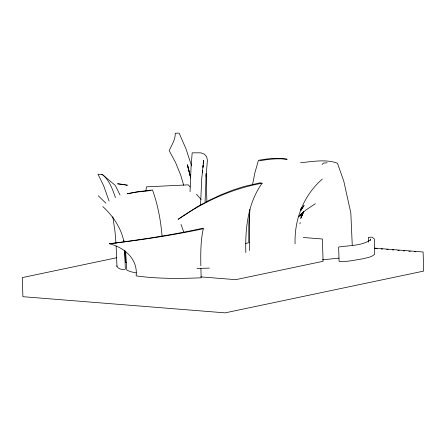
<?xml version="1.0" encoding="UTF-8"?>
<svg xmlns="http://www.w3.org/2000/svg" width="446" height="446" viewBox="0 0 446 446"><rect width="100%" height="100%" fill="white"/><g stroke="black" fill="none" stroke-linecap="round" stroke-linejoin="round"><path stroke-width="0.67" d="M295.096 243.823C294.209 219.516 303.754 195.119 322.319 179.086M190.052 191.652L191.089 166.486L192.176 152.844L200.845 152.822L204.458 154.21L206.654 156.719L207.412 160.326L206.091 176.248M205.071 201.793L206.253 174.157M200.555 205.06L201.731 178.645L203.398 162.628M249.86 209.258L249.23 225.358L249.448 250.557M249.766 211.237L248.935 221.545L248.756 241.844M202.696 170.812L202.523 172.886L202.701 170.857M203.153 165.282L202.986 167.356L203.17 165.371M145.914 190.972L146.427 186.852L188.301 184.85L190.119 186.935M252.62 184.254L254.889 172.831L258.407 160.37C267.84 158.464 277.618 157.706 287.163 159.244C278.042 158.269 268.815 159.038 259.845 160.833M200.906 268.481L201.174 277.808C179.504 278.672 157.667 278.906 136.141 275.89C138.026 259.081 124.501 247.441 109.303 243.756C140.663 239.697 171.978 235.048 202.869 228.196L203.326 228.726C200.555 240.879 200.65 253.44 200.845 265.833M299.896 223.898L300.219 222.543M300.526 209.999L301.563 207.541L300.476 210.105M301.502 216.734L303.57 211.805M303.313 212.363L300.727 218.445L303.743 211.421M300.264 210.545L300.794 209.514M262.114 183.234C231.831 188.597 203.298 201.86 178.138 219.326L196.725 207.122L208.717 200.538L220.67 194.908L232.438 190.241L243.873 186.54L260.079 182.832L262.114 183.234C247.731 203.242 245.127 228.681 245.83 252.62M302.756 212.697L302.053 213.79L302.812 212.692M300.676 210.423L304.088 205.472L300.632 210.44M302.689 212.736L300.359 216.059L302.343 213.244M300.76 210.328L302.349 208.076L300.32 210.774M301.362 213.74L298.653 216.667L305.778 210.116L315.333 203.71M322.051 164.546L323.467 163.069L327.158 162.796M203.326 228.726C172.273 235.376 140.825 240.009 109.303 243.756M116.819 257.71L22.3 277.596L22.902 296.69L225.146 312.863L423.7 271.09L423.098 251.996L374.618 248.121M245.367 243.471L249.425 242.618M300.543 162.74C312.59 161.569 325.931 158.966 337.466 163.214L343.833 181.344L350.824 212.971L352.251 245.183M339.027 258.117L322.369 259.851M150.977 190.531L136.047 192.159L127.205 193.759L138.254 191.646L152.493 189.985C157.929 204.926 160.755 220.681 162.104 236.486M209.369 268.096L197.02 268.42M126.675 262.622L125.421 262.622L124.83 250.407M303.191 237.478L322.386 239.017L323.082 261.295L235.722 279.67L200.756 276.877M374.991 248.5L377.065 248.667M381.218 248.996L382.601 249.108M386.754 249.442L388.137 249.548M392.29 249.883L393.673 249.994M397.826 250.323L399.209 250.435M403.357 250.769L404.745 250.881M408.893 251.21L410.281 251.321M414.429 251.655L415.811 251.761M136.242 272.941L130.639 271.698L126.815 270.131L125.605 251.232M122.505 184.371L117.543 183.797L127.824 185.168M123.81 184.616L125.109 184.867M125.7 185.029L126.881 185.358M98.276 195.733L105.858 203.175M102.753 206.537C113.078 215.886 121.184 228.062 123.966 241.844M101.844 174.219C109.37 179.861 112.386 188.993 115.475 197.584M196.496 194.222L201.057 199.429M116.122 246.041L116.964 266.485C118.603 269.228 122.438 269.925 125.348 269.2L124.596 250.474M120.069 195.058L115.33 185.48L102.223 174.358L97.986 174.23L103.656 185.753L109.075 201.029M181.004 224.427L183.942 232.556M183.702 185.246L180.775 175.362L175.752 162.935L169.201 150.614C171.643 145.078 175.49 139.509 175.272 133.243L179.125 133.137L185.993 148.858L191.602 165.94M190.687 177.898L187.415 164.73L190.615 177.475M187.51 165.143L190.676 177.854M112.832 216.817L115.023 231.747L115.988 243.315M123.916 240.466L124.021 241.799M370.514 240.439L370.47 239.078L370.381 239.965C361.305 246.097 349.134 245.311 338.642 247.039L339.094 261.362C346.681 262.12 354.57 260.001 362.163 258.936C366.383 257.76 371.44 257.465 374.673 254.209L374.328 238.933L372.036 237.127L368.346 237.4L368.496 242.172M206.013 173.561L206.905 201.927M116.947 265.833L116.964 266.485M203.554 160.443L203.27 163.899L203.554 160.443"/></g></svg>
